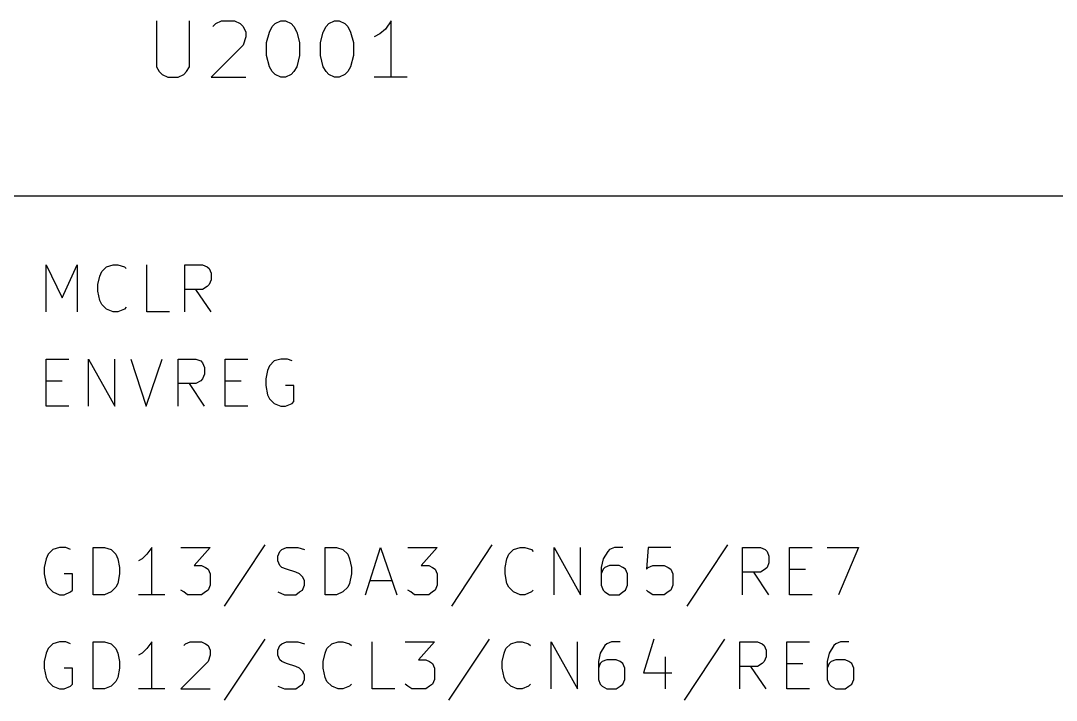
# Model space of a CAD drawing. Extents: x 10 to 287, y -200 to -10.
# Drawn here: x 55.25 to 83.16, y -54.23 to -35.92 of the extents above; entities that cross this region are included whole.
import ezdxf

# ---------------------------------------------------------------- set-up
doc = ezdxf.new("R2010")
doc.units = 0
doc.header["$MEASUREMENT"] = 0

msp = doc.modelspace()

# ---------------------------------------------------------------- linework, layer by layer
at = {"layer": 'Cyan 2'}
for p, q in [((58.9026, -35.9156), (58.9026, -37.1602)), ((59.7916, -37.1602), (59.7916, -35.9156)), ((60.4266, -36.068), (60.5028, -35.9918)), ((60.5028, -35.9918), (60.6552, -35.9156)), ((60.6552, -35.9156), (61.0108, -35.9156)), ((61.0108, -35.9156), (61.1632, -35.9918)), ((61.1632, -35.9918), (61.2394, -36.068)), ((62.0268, -36.068), (62.103, -35.9918)), ((62.103, -35.9918), (62.2554, -35.9156)), ((62.2554, -35.9156), (62.3824, -35.9156)), ((62.3824, -35.9156), (62.5348, -35.9918)), ((62.5348, -35.9918), (62.611, -36.068)), ((63.4746, -36.068), (63.5508, -35.9918)), ((63.5508, -35.9918), (63.7032, -35.9156)), ((63.7032, -35.9156), (63.8302, -35.9156)), ((63.8302, -35.9156), (63.9826, -35.9918)), ((63.9826, -35.9918), (64.0588, -36.068)), ((65.2272, -35.9156), (65.0748, -36.1442)), ((65.2272, -37.4396), (65.2272, -35.9156)), ((61.2394, -36.068), (61.3156, -36.2204)), ((61.3156, -36.2204), (61.3156, -36.3474)), ((61.8744, -36.4998), (61.9506, -36.2204)), ((61.9506, -36.2204), (62.0268, -36.068)), ((62.611, -36.068), (62.6872, -36.2204)), ((62.6872, -36.2204), (62.7634, -36.4998)), ((63.3222, -36.4998), (63.3984, -36.2204)), ((63.3984, -36.2204), (63.4746, -36.068)), ((64.0588, -36.068), (64.135, -36.2204)), ((64.135, -36.2204), (64.2112, -36.4998)), ((64.9224, -36.2712), (64.77, -36.3474)), ((65.0748, -36.1442), (64.9224, -36.2712)), ((61.3156, -36.3474), (61.2394, -36.576)), ((61.8744, -36.8554), (61.8744, -36.4998)), ((62.7634, -36.4998), (62.7634, -36.8554)), ((63.3222, -36.8554), (63.3222, -36.4998)), ((64.2112, -36.4998), (64.2112, -36.8554)), ((61.2394, -36.576), (60.3758, -37.4396)), ((61.9506, -37.1602), (61.8744, -36.8554)), ((62.7634, -36.8554), (62.6872, -37.1602)), ((63.3984, -37.1602), (63.3222, -36.8554)), ((64.2112, -36.8554), (64.135, -37.1602)), ((58.9026, -37.1602), (58.9788, -37.2872)), ((58.9788, -37.2872), (59.055, -37.3634)), ((59.055, -37.3634), (59.2074, -37.4396)), ((59.4868, -37.4396), (59.6392, -37.3634)), ((59.6392, -37.3634), (59.7154, -37.2872)), ((59.7154, -37.2872), (59.7916, -37.1602)), ((62.0268, -37.2872), (61.9506, -37.1602)), ((62.103, -37.3634), (62.0268, -37.2872)), ((62.2554, -37.4396), (62.103, -37.3634)), ((62.5348, -37.3634), (62.3824, -37.4396)), ((62.611, -37.2872), (62.5348, -37.3634)), ((62.6872, -37.1602), (62.611, -37.2872)), ((63.4746, -37.2872), (63.3984, -37.1602)), ((63.5508, -37.3634), (63.4746, -37.2872)), ((63.7032, -37.4396), (63.5508, -37.3634)), ((63.9826, -37.3634), (63.8302, -37.4396)), ((64.0588, -37.2872), (63.9826, -37.3634)), ((64.135, -37.1602), (64.0588, -37.2872)), ((59.2074, -37.4396), (59.4868, -37.4396)), ((60.3758, -37.4396), (61.3156, -37.4396)), ((62.3824, -37.4396), (62.2554, -37.4396)), ((63.8302, -37.4396), (63.7032, -37.4396)), ((65.659, -37.4396), (64.77, -37.4396)), ((55.9308, -43.7642), (55.9308, -42.4942)), ((55.9308, -42.4942), (56.3626, -43.3832)), ((56.3626, -43.3832), (56.769, -42.4942)), ((56.769, -42.4942), (56.769, -43.7642)), ((57.3786, -42.799), (57.4294, -42.672)), ((57.4294, -42.672), (57.5564, -42.545)), ((57.5564, -42.545), (57.7342, -42.4942)), ((57.7342, -42.4942), (57.8612, -42.4942)), ((57.8612, -42.4942), (58.039, -42.545)), ((58.039, -42.545), (58.0898, -42.5958)), ((58.6486, -43.7642), (58.6486, -42.4942)), ((59.6646, -43.7642), (59.6646, -42.4942)), ((59.6646, -42.4942), (60.1472, -42.4942)), ((60.1472, -42.4942), (60.2742, -42.545)), ((60.2742, -42.545), (60.325, -42.5958)), ((60.325, -42.5958), (60.3758, -42.7228)), ((57.3278, -43.0276), (57.3786, -42.799)), ((60.3758, -42.9006), (60.325, -43.0276)), ((60.3758, -42.7228), (60.3758, -42.9006)), ((57.3278, -43.2054), (57.3278, -43.0276)), ((57.3786, -43.4594), (57.3278, -43.2054)), ((60.1472, -43.1546), (59.6646, -43.1546)), ((60.3758, -43.7642), (59.9694, -43.1546)), ((60.2742, -43.0784), (60.1472, -43.1546)), ((60.325, -43.0276), (60.2742, -43.0784)), ((57.4294, -43.561), (57.3786, -43.4594)), ((57.5564, -43.688), (57.4294, -43.561)), ((57.7342, -43.7642), (57.5564, -43.688)), ((57.8612, -43.7642), (57.7342, -43.7642)), ((58.039, -43.688), (57.8612, -43.7642)), ((58.0898, -43.6372), (58.039, -43.688)), ((59.2582, -43.7642), (58.6486, -43.7642)), ((55.9308, -46.3042), (55.9308, -45.0342)), ((55.9308, -45.0342), (56.5404, -45.0342)), ((57.0738, -46.3042), (57.0738, -45.0342)), ((57.0738, -45.0342), (57.785, -46.3042)), ((57.785, -46.3042), (57.785, -45.0342)), ((58.2168, -45.0342), (58.6232, -46.3042)), ((58.6232, -46.3042), (59.055, -45.0342)), ((59.4868, -46.3042), (59.4868, -45.0342)), ((59.4868, -45.0342), (59.9694, -45.0342)), ((59.9694, -45.0342), (60.0964, -45.085)), ((60.0964, -45.085), (60.1472, -45.1358)), ((60.1472, -45.1358), (60.198, -45.2628)), ((60.7568, -46.3042), (60.7568, -45.0342)), ((60.7568, -45.0342), (61.3664, -45.0342)), ((61.9506, -45.212), (61.8998, -45.339)), ((62.0776, -45.085), (61.9506, -45.212)), ((62.2554, -45.0342), (62.0776, -45.085)), ((62.4332, -45.0342), (62.2554, -45.0342)), ((62.5602, -45.085), (62.4332, -45.0342)), ((60.198, -45.4406), (60.1472, -45.5676)), ((60.198, -45.2628), (60.198, -45.4406)), ((61.8998, -45.339), (61.849, -45.5676)), ((55.9308, -45.6184), (56.3626, -45.6184)), ((59.9694, -45.6946), (59.4868, -45.6946)), ((60.198, -46.3042), (59.7916, -45.6946)), ((60.0964, -45.6184), (59.9694, -45.6946)), ((60.1472, -45.5676), (60.0964, -45.6184)), ((60.7568, -45.6184), (61.1886, -45.6184)), ((61.849, -45.5676), (61.849, -45.7454)), ((61.849, -45.7454), (61.8998, -45.9994)), ((62.611, -45.7454), (62.3824, -45.7454)), ((62.611, -46.1772), (62.611, -45.7454)), ((61.8998, -45.9994), (61.9506, -46.101)), ((56.5404, -46.3042), (55.9308, -46.3042)), ((61.3664, -46.3042), (60.7568, -46.3042)), ((61.9506, -46.101), (62.0776, -46.228)), ((62.0776, -46.228), (62.2554, -46.3042)), ((62.2554, -46.3042), (62.3824, -46.3042)), ((62.3824, -46.3042), (62.5602, -46.228)), ((62.5602, -46.228), (62.611, -46.1772)), ((56.1086, -50.165), (55.9816, -50.292)), ((56.2864, -50.1142), (56.1086, -50.165)), ((56.4642, -50.1142), (56.2864, -50.1142)), ((56.5912, -50.165), (56.4642, -50.1142)), ((57.2008, -51.3842), (57.2008, -50.1142)), ((57.2008, -50.1142), (57.5056, -50.1142)), ((57.5056, -50.1142), (57.6834, -50.165)), ((57.6834, -50.165), (57.8104, -50.292)), ((58.7756, -50.1142), (58.6486, -50.292)), ((58.7756, -51.3842), (58.7756, -50.1142)), ((59.563, -50.1142), (60.3504, -50.1142)), ((60.3504, -50.1142), (59.9186, -50.5968)), ((61.8236, -50.038), (60.7314, -51.689)), ((62.1792, -50.3428), (62.23, -50.2158)), ((62.23, -50.2158), (62.2808, -50.165)), ((62.2808, -50.165), (62.4078, -50.1142)), ((62.4078, -50.1142), (62.7126, -50.1142)), ((62.7126, -50.1142), (62.8904, -50.165)), ((63.4492, -51.3842), (63.4492, -50.1142)), ((63.4492, -50.1142), (63.754, -50.1142)), ((63.754, -50.1142), (63.9318, -50.165)), ((63.9318, -50.165), (64.0588, -50.292)), ((64.5414, -51.3842), (64.9478, -50.1142)), ((64.9478, -50.1142), (65.3796, -51.3842)), ((65.6844, -50.1142), (66.4718, -50.1142)), ((66.4718, -50.1142), (66.04, -50.5968)), ((67.945, -50.038), (66.8528, -51.689)), ((68.4022, -50.292), (68.5292, -50.165)), ((68.5292, -50.165), (68.707, -50.1142)), ((68.707, -50.1142), (68.834, -50.1142)), ((68.834, -50.1142), (69.0118, -50.165)), ((69.0118, -50.165), (69.0626, -50.2158)), ((69.6214, -51.3842), (69.6214, -50.1142)), ((69.6214, -50.1142), (70.3326, -51.3842)), ((70.3326, -51.3842), (70.3326, -50.1142)), ((71.0692, -50.2158), (70.9422, -50.419)), ((71.12, -50.165), (71.0692, -50.2158)), ((71.247, -50.1142), (71.12, -50.165)), ((71.4756, -50.1142), (71.247, -50.1142)), ((72.1614, -50.1142), (72.1106, -50.6984)), ((72.771, -50.1142), (72.1614, -50.1142)), ((74.295, -50.038), (73.2028, -51.689)), ((74.7014, -51.3842), (74.7014, -50.1142)), ((74.7014, -50.1142), (75.184, -50.1142)), ((75.184, -50.1142), (75.311, -50.165)), ((75.311, -50.165), (75.3618, -50.2158)), ((75.3618, -50.2158), (75.4126, -50.3428)), ((75.9714, -51.3842), (75.9714, -50.1142)), ((75.9714, -50.1142), (76.581, -50.1142)), ((76.9874, -50.1142), (77.8256, -50.1142)), ((77.8256, -50.1142), (77.2922, -51.3842)), ((55.9308, -50.419), (55.88, -50.6476)), ((55.9816, -50.292), (55.9308, -50.419)), ((57.8104, -50.292), (57.8612, -50.419)), ((57.8612, -50.419), (57.912, -50.6476)), ((58.5216, -50.419), (58.42, -50.4698)), ((58.6486, -50.292), (58.5216, -50.419)), ((62.1792, -50.4698), (62.1792, -50.3428)), ((62.23, -50.5968), (62.1792, -50.4698)), ((64.0588, -50.292), (64.1096, -50.419)), ((64.1096, -50.419), (64.1604, -50.6476)), ((68.3006, -50.6476), (68.3514, -50.419)), ((68.3514, -50.419), (68.4022, -50.292)), ((70.9422, -50.419), (70.8914, -50.6476)), ((75.4126, -50.5206), (75.3618, -50.6476)), ((75.4126, -50.3428), (75.4126, -50.5206)), ((55.88, -50.6476), (55.88, -50.8254)), ((57.912, -50.6476), (57.912, -50.8254)), ((59.9186, -50.5968), (60.1218, -50.5968)), ((60.1218, -50.5968), (60.2234, -50.6476)), ((60.2234, -50.6476), (60.2996, -50.6984)), ((60.2996, -50.6984), (60.3504, -50.8254)), ((62.2808, -50.6476), (62.23, -50.5968)), ((62.4078, -50.6984), (62.2808, -50.6476)), ((62.6618, -50.7746), (62.4078, -50.6984)), ((62.7634, -50.8254), (62.6618, -50.7746)), ((64.1604, -50.6476), (64.1604, -50.8254)), ((66.04, -50.5968), (66.2432, -50.5968)), ((66.2432, -50.5968), (66.3448, -50.6476)), ((66.3448, -50.6476), (66.421, -50.6984)), ((66.421, -50.6984), (66.4718, -50.8254)), ((68.3006, -50.8254), (68.3006, -50.6476)), ((70.8914, -50.6476), (70.8914, -51.1302)), ((70.9422, -50.6984), (70.8914, -50.8254)), ((70.993, -50.6476), (70.9422, -50.6984)), ((71.12, -50.5968), (70.993, -50.6476)), ((71.374, -50.5968), (71.12, -50.5968)), ((71.4756, -50.6476), (71.374, -50.5968)), ((71.5518, -50.6984), (71.4756, -50.6476)), ((71.6026, -50.8254), (71.5518, -50.6984)), ((72.1106, -50.6984), (72.1614, -50.6476)), ((72.1614, -50.6476), (72.2884, -50.5968)), ((72.2884, -50.5968), (72.5932, -50.5968)), ((72.5932, -50.5968), (72.6948, -50.6476)), ((72.6948, -50.6476), (72.771, -50.6984)), ((72.771, -50.6984), (72.8218, -50.8254)), ((75.184, -50.7746), (74.7014, -50.7746)), ((75.4126, -51.3842), (75.0062, -50.7746)), ((75.311, -50.6984), (75.184, -50.7746)), ((75.3618, -50.6476), (75.311, -50.6984)), ((75.9714, -50.6984), (76.4032, -50.6984)), ((55.88, -50.8254), (55.9308, -51.0794)), ((55.9308, -51.0794), (55.9816, -51.181)), ((56.642, -50.8254), (56.4134, -50.8254)), ((56.642, -51.2572), (56.642, -50.8254)), ((57.8612, -51.0794), (57.8104, -51.181)), ((57.912, -50.8254), (57.8612, -51.0794)), ((60.3504, -50.8254), (60.3504, -51.1302)), ((62.8396, -50.9016), (62.7634, -50.8254)), ((62.8904, -51.0032), (62.8396, -50.9016)), ((62.8904, -51.1302), (62.8904, -51.0032)), ((64.1096, -51.0794), (64.0588, -51.181)), ((64.1604, -50.8254), (64.1096, -51.0794)), ((64.6684, -51.0032), (65.2526, -51.0032)), ((66.4718, -50.8254), (66.4718, -51.1302)), ((68.3514, -51.0794), (68.3006, -50.8254)), ((68.4022, -51.181), (68.3514, -51.0794)), ((71.6026, -51.1302), (71.6026, -50.8254)), ((72.8218, -50.8254), (72.8218, -51.1302)), ((55.9816, -51.181), (56.1086, -51.308)), ((56.1086, -51.308), (56.2864, -51.3842)), ((56.4134, -51.3842), (56.5912, -51.308)), ((56.5912, -51.308), (56.642, -51.2572)), ((57.6834, -51.308), (57.5056, -51.3842)), ((57.8104, -51.181), (57.6834, -51.308)), ((59.6392, -51.308), (59.563, -51.2572)), ((59.7408, -51.3842), (59.6392, -51.308)), ((60.2234, -51.308), (60.1218, -51.3842)), ((60.2996, -51.2572), (60.2234, -51.308)), ((60.3504, -51.1302), (60.2996, -51.2572)), ((62.1792, -51.308), (62.357, -51.3842)), ((62.6618, -51.3842), (62.7634, -51.308)), ((62.7634, -51.308), (62.8396, -51.2572)), ((62.8396, -51.2572), (62.8904, -51.1302)), ((63.9318, -51.308), (63.754, -51.3842)), ((64.0588, -51.181), (63.9318, -51.308)), ((65.7606, -51.308), (65.6844, -51.2572)), ((65.8622, -51.3842), (65.7606, -51.308)), ((66.3448, -51.308), (66.2432, -51.3842)), ((66.421, -51.2572), (66.3448, -51.308)), ((66.4718, -51.1302), (66.421, -51.2572)), ((68.5292, -51.308), (68.4022, -51.181)), ((68.707, -51.3842), (68.5292, -51.308)), ((69.0118, -51.308), (68.834, -51.3842)), ((69.0626, -51.2572), (69.0118, -51.308)), ((70.8914, -51.1302), (70.9422, -51.2572)), ((70.9422, -51.2572), (70.993, -51.308)), ((70.993, -51.308), (71.12, -51.3842)), ((71.374, -51.3842), (71.4756, -51.308)), ((71.4756, -51.308), (71.5518, -51.2572)), ((71.5518, -51.2572), (71.6026, -51.1302)), ((72.1614, -51.308), (72.1106, -51.2572)), ((72.2884, -51.3842), (72.1614, -51.308)), ((72.6948, -51.308), (72.5932, -51.3842)), ((72.771, -51.2572), (72.6948, -51.308)), ((72.8218, -51.1302), (72.771, -51.2572)), ((56.2864, -51.3842), (56.4134, -51.3842)), ((57.5056, -51.3842), (57.2008, -51.3842)), ((59.1312, -51.3842), (58.42, -51.3842)), ((60.1218, -51.3842), (59.7408, -51.3842)), ((62.357, -51.3842), (62.6618, -51.3842)), ((63.754, -51.3842), (63.4492, -51.3842)), ((66.2432, -51.3842), (65.8622, -51.3842)), ((68.834, -51.3842), (68.707, -51.3842)), ((71.12, -51.3842), (71.374, -51.3842)), ((72.5932, -51.3842), (72.2884, -51.3842)), ((76.581, -51.3842), (75.9714, -51.3842)), ((56.1086, -52.705), (55.9816, -52.832)), ((56.2864, -52.6542), (56.1086, -52.705)), ((56.4642, -52.6542), (56.2864, -52.6542)), ((56.5912, -52.705), (56.4642, -52.6542)), ((57.2008, -53.9242), (57.2008, -52.6542)), ((57.2008, -52.6542), (57.5056, -52.6542)), ((57.5056, -52.6542), (57.6834, -52.705)), ((57.6834, -52.705), (57.8104, -52.832)), ((58.7756, -52.6542), (58.6486, -52.832)), ((58.7756, -53.9242), (58.7756, -52.6542)), ((59.6392, -52.7558), (59.69, -52.705)), ((59.69, -52.705), (59.817, -52.6542)), ((59.817, -52.6542), (60.1218, -52.6542)), ((60.1218, -52.6542), (60.2234, -52.705)), ((60.2234, -52.705), (60.2996, -52.7558)), ((60.2996, -52.7558), (60.3504, -52.8828)), ((61.8236, -52.578), (60.7314, -54.229)), ((62.1792, -52.8828), (62.23, -52.7558)), ((62.23, -52.7558), (62.2808, -52.705)), ((62.2808, -52.705), (62.4078, -52.6542)), ((62.4078, -52.6542), (62.7126, -52.6542)), ((62.7126, -52.6542), (62.8904, -52.705)), ((63.5, -52.832), (63.627, -52.705)), ((63.627, -52.705), (63.8048, -52.6542)), ((63.8048, -52.6542), (63.9318, -52.6542)), ((63.9318, -52.6542), (64.1096, -52.705)), ((64.1096, -52.705), (64.1604, -52.7558)), ((64.7192, -53.9242), (64.7192, -52.6542)), ((65.6082, -52.6542), (66.3956, -52.6542)), ((66.3956, -52.6542), (65.9638, -53.1368)), ((67.8688, -52.578), (66.7766, -54.229)), ((68.326, -52.832), (68.453, -52.705)), ((68.453, -52.705), (68.6308, -52.6542)), ((68.6308, -52.6542), (68.7578, -52.6542)), ((68.7578, -52.6542), (68.9356, -52.705)), ((68.9356, -52.705), (68.9864, -52.7558)), ((69.5452, -53.9242), (69.5452, -52.6542)), ((69.5452, -52.6542), (70.2564, -53.9242)), ((70.2564, -53.9242), (70.2564, -52.6542)), ((70.993, -52.7558), (70.866, -52.959)), ((71.0438, -52.705), (70.993, -52.7558)), ((71.1708, -52.6542), (71.0438, -52.705)), ((71.3994, -52.6542), (71.1708, -52.6542)), ((72.3138, -52.578), (72.0344, -53.4924)), ((74.2188, -52.578), (73.1266, -54.229)), ((74.6252, -53.9242), (74.6252, -52.6542)), ((74.6252, -52.6542), (75.1078, -52.6542)), ((75.1078, -52.6542), (75.2348, -52.705)), ((75.2348, -52.705), (75.2856, -52.7558)), ((75.2856, -52.7558), (75.3364, -52.8828)), ((75.8952, -53.9242), (75.8952, -52.6542)), ((75.8952, -52.6542), (76.5048, -52.6542)), ((77.1652, -52.7558), (77.0382, -52.959)), ((77.216, -52.705), (77.1652, -52.7558)), ((77.343, -52.6542), (77.216, -52.705)), ((77.5716, -52.6542), (77.343, -52.6542)), ((55.9308, -52.959), (55.88, -53.1876)), ((55.9816, -52.832), (55.9308, -52.959)), ((57.8104, -52.832), (57.8612, -52.959)), ((57.8612, -52.959), (57.912, -53.1876)), ((58.5216, -52.959), (58.42, -53.0098)), ((58.6486, -52.832), (58.5216, -52.959)), ((60.3504, -53.0098), (60.2996, -53.1876)), ((60.3504, -52.8828), (60.3504, -53.0098)), ((62.1792, -53.0098), (62.1792, -52.8828)), ((62.23, -53.1368), (62.1792, -53.0098)), ((63.3984, -53.1876), (63.4492, -52.959)), ((63.4492, -52.959), (63.5, -52.832)), ((68.2244, -53.1876), (68.2752, -52.959)), ((68.2752, -52.959), (68.326, -52.832)), ((70.866, -52.959), (70.8152, -53.1876)), ((75.3364, -52.8828), (75.3364, -53.0606)), ((77.0382, -52.959), (76.9874, -53.1876)), ((55.88, -53.1876), (55.88, -53.3654)), ((57.912, -53.1876), (57.912, -53.3654)), ((60.2996, -53.1876), (59.563, -53.9242)), ((62.2808, -53.1876), (62.23, -53.1368)), ((62.4078, -53.2384), (62.2808, -53.1876)), ((62.6618, -53.3146), (62.4078, -53.2384)), ((62.7634, -53.3654), (62.6618, -53.3146)), ((63.3984, -53.3654), (63.3984, -53.1876)), ((65.9638, -53.1368), (66.167, -53.1368)), ((66.167, -53.1368), (66.2686, -53.1876)), ((66.2686, -53.1876), (66.3448, -53.2384)), ((66.3448, -53.2384), (66.3956, -53.3654)), ((68.2244, -53.3654), (68.2244, -53.1876)), ((70.8152, -53.1876), (70.8152, -53.6702)), ((70.866, -53.2384), (70.8152, -53.3654)), ((70.9168, -53.1876), (70.866, -53.2384)), ((71.0438, -53.1368), (70.9168, -53.1876)), ((71.2978, -53.1368), (71.0438, -53.1368)), ((71.3994, -53.1876), (71.2978, -53.1368)), ((71.4756, -53.2384), (71.3994, -53.1876)), ((71.5264, -53.3654), (71.4756, -53.2384)), ((72.6186, -53.0606), (72.6186, -53.9242)), ((75.1078, -53.3146), (74.6252, -53.3146)), ((75.3364, -53.9242), (74.93, -53.3146)), ((75.2348, -53.2384), (75.1078, -53.3146)), ((75.2856, -53.1876), (75.2348, -53.2384)), ((75.3364, -53.0606), (75.2856, -53.1876)), ((75.8952, -53.2384), (76.327, -53.2384)), ((76.9874, -53.1876), (76.9874, -53.6702)), ((77.0382, -53.2384), (76.9874, -53.3654)), ((77.089, -53.1876), (77.0382, -53.2384)), ((77.216, -53.1368), (77.089, -53.1876)), ((77.47, -53.1368), (77.216, -53.1368)), ((77.5716, -53.1876), (77.47, -53.1368)), ((77.6478, -53.2384), (77.5716, -53.1876)), ((77.6986, -53.3654), (77.6478, -53.2384)), ((55.88, -53.3654), (55.9308, -53.6194)), ((56.642, -53.3654), (56.4134, -53.3654)), ((56.642, -53.7972), (56.642, -53.3654)), ((57.912, -53.3654), (57.8612, -53.6194)), ((62.8396, -53.4416), (62.7634, -53.3654)), ((62.8904, -53.5432), (62.8396, -53.4416)), ((62.8904, -53.6702), (62.8904, -53.5432)), ((63.4492, -53.6194), (63.3984, -53.3654)), ((66.3956, -53.3654), (66.3956, -53.6702)), ((68.2752, -53.6194), (68.2244, -53.3654)), ((71.5264, -53.6702), (71.5264, -53.3654)), ((72.0344, -53.4924), (72.7964, -53.4924)), ((77.6986, -53.6702), (77.6986, -53.3654)), ((55.9308, -53.6194), (55.9816, -53.721)), ((55.9816, -53.721), (56.1086, -53.848)), ((56.1086, -53.848), (56.2864, -53.9242)), ((56.4134, -53.9242), (56.5912, -53.848)), ((56.5912, -53.848), (56.642, -53.7972)), ((57.6834, -53.848), (57.5056, -53.9242)), ((57.8104, -53.721), (57.6834, -53.848)), ((57.8612, -53.6194), (57.8104, -53.721)), ((62.1792, -53.848), (62.357, -53.9242)), ((62.6618, -53.9242), (62.7634, -53.848)), ((62.7634, -53.848), (62.8396, -53.7972)), ((62.8396, -53.7972), (62.8904, -53.6702)), ((63.5, -53.721), (63.4492, -53.6194)), ((63.627, -53.848), (63.5, -53.721)), ((63.8048, -53.9242), (63.627, -53.848)), ((64.1096, -53.848), (63.9318, -53.9242)), ((64.1604, -53.7972), (64.1096, -53.848)), ((65.6844, -53.848), (65.6082, -53.7972)), ((65.786, -53.9242), (65.6844, -53.848)), ((66.2686, -53.848), (66.167, -53.9242)), ((66.3448, -53.7972), (66.2686, -53.848)), ((66.3956, -53.6702), (66.3448, -53.7972)), ((68.326, -53.721), (68.2752, -53.6194)), ((68.453, -53.848), (68.326, -53.721)), ((68.6308, -53.9242), (68.453, -53.848)), ((68.9356, -53.848), (68.7578, -53.9242)), ((68.9864, -53.7972), (68.9356, -53.848)), ((70.8152, -53.6702), (70.866, -53.7972)), ((70.866, -53.7972), (70.9168, -53.848)), ((70.9168, -53.848), (71.0438, -53.9242)), ((71.2978, -53.9242), (71.3994, -53.848)), ((71.3994, -53.848), (71.4756, -53.7972)), ((71.4756, -53.7972), (71.5264, -53.6702)), ((76.9874, -53.6702), (77.0382, -53.7972)), ((77.0382, -53.7972), (77.089, -53.848)), ((77.089, -53.848), (77.216, -53.9242)), ((77.47, -53.9242), (77.5716, -53.848)), ((77.5716, -53.848), (77.6478, -53.7972)), ((77.6478, -53.7972), (77.6986, -53.6702)), ((56.2864, -53.9242), (56.4134, -53.9242)), ((57.5056, -53.9242), (57.2008, -53.9242)), ((59.1312, -53.9242), (58.42, -53.9242)), ((59.563, -53.9242), (60.3504, -53.9242)), ((62.357, -53.9242), (62.6618, -53.9242)), ((63.9318, -53.9242), (63.8048, -53.9242)), ((65.3288, -53.9242), (64.7192, -53.9242)), ((66.167, -53.9242), (65.786, -53.9242)), ((68.7578, -53.9242), (68.6308, -53.9242)), ((71.0438, -53.9242), (71.2978, -53.9242)), ((76.5048, -53.9242), (75.8952, -53.9242)), ((77.216, -53.9242), (77.47, -53.9242))]:
    msp.add_line(p, q, dxfattribs=at)
at = {"layer": 'Red 2'}
msp.add_line((148.59, -40.64), (54.61, -40.64), dxfattribs=at)

doc.saveas('drawing.dxf')
